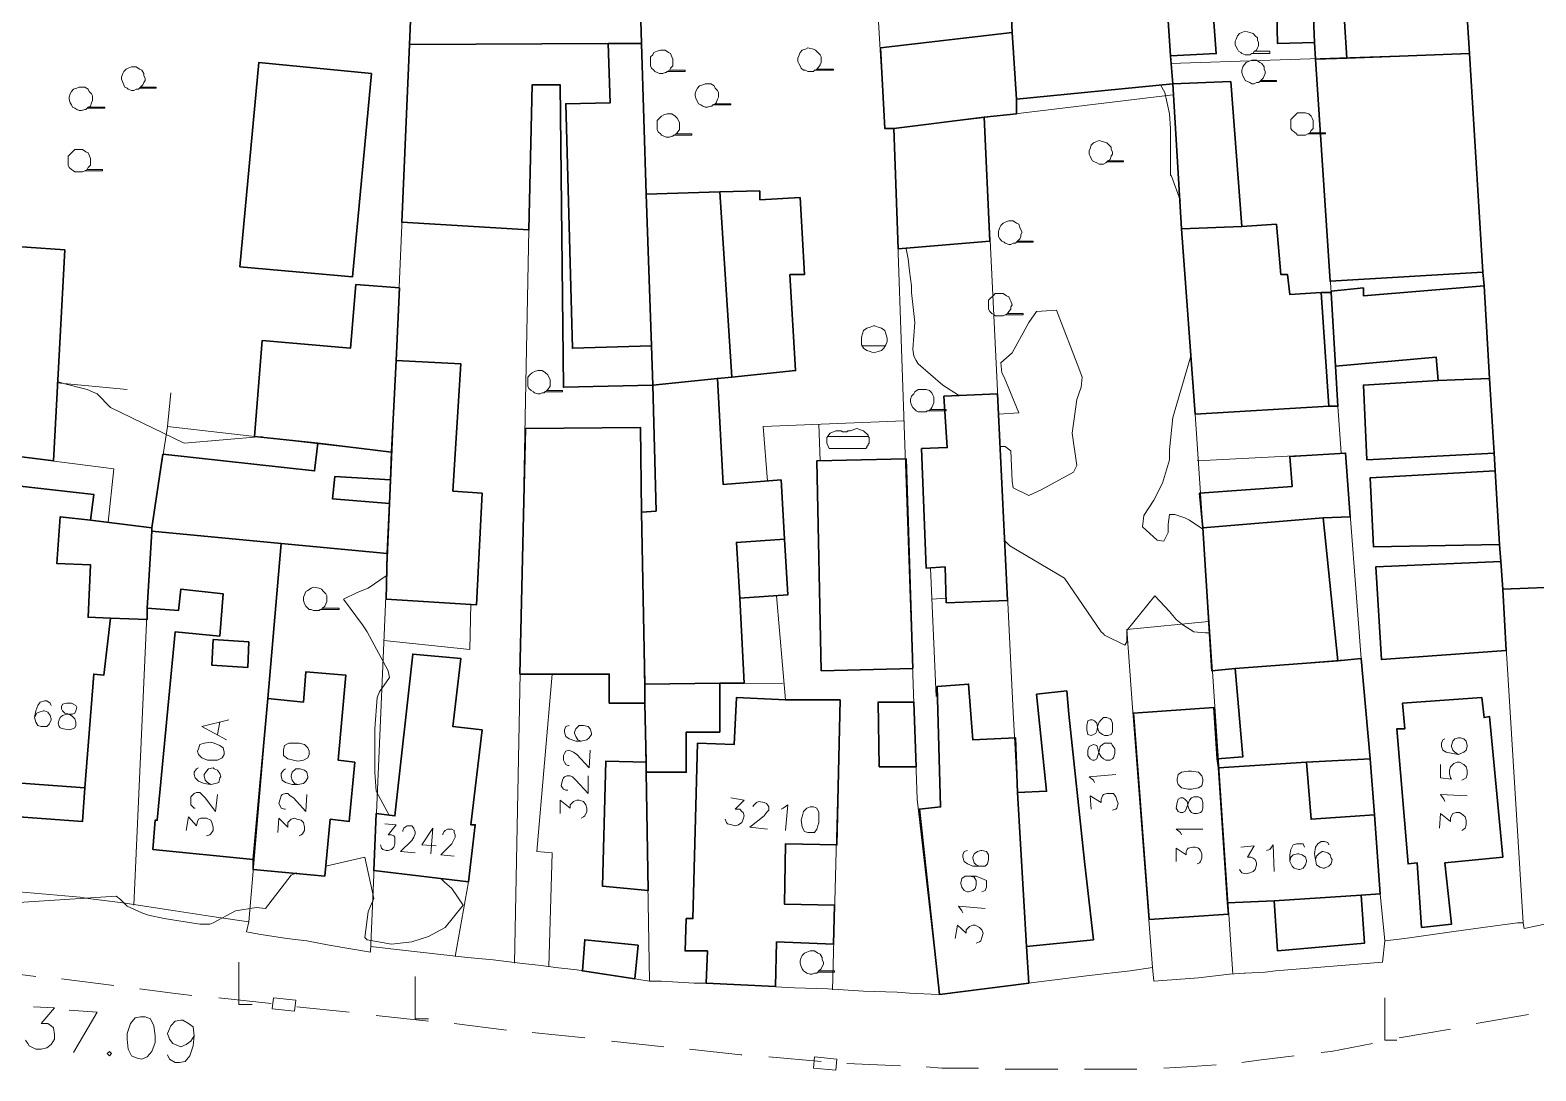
# Model space of a CAD drawing. Extents: x -2391 to 32076, y -11492 to 5852.
# Drawn here: x 4837.1 to 4951.3, y -1526.2 to -1447.2 of the extents above; entities that cross this region are included whole.
import ezdxf

# ---------------------------------------------------------------- set-up
doc = ezdxf.new("R2010")
doc.units = 0
doc.header["$LTSCALE"] = 7
for name, color, linetype in [('ALVE-CT', 3, 'CONTINUOUS'), ('PDF2_A101 - EDIFICACAO', 7, 'CONTINUOUS'), ('PDF2_A103 - PROJECAO_1', 7, 'CONTINUOUS'), ('PDF2_A104 - PROJECAO_2', 7, 'CONTINUOUS'), ('PDF2_A118 - PISCINA', 7, 'CONTINUOUS'), ('PDF2_A121 - GALPAO', 7, 'CONTINUOUS'), ('PDF2_A122 - CASA_DE_MAQUINA', 7, 'CONTINUOUS'), ('PDF2_A123 - N DE PORTA', 7, 'CONTINUOUS'), ('PDF2_A124 - MURO', 7, 'CONTINUOUS'), ('PDF2_C301 - MEIO_FIO_2D', 7, 'CONTINUOUS'), ('PDF2_C317 - BOCA_LOBO', 7, 'CONTINUOUS'), ('PDF2_F602 - ARVORE_ISOLADA', 7, 'CONTINUOUS'), ('PDF2_I903 - POSTE', 7, 'CONTINUOUS'), ('PDF2_N1402 - CURVA_INTERMEDIARIA', 7, 'CONTINUOUS'), ('PDF2_N1403 - COTA_DE_APARELHO', 7, 'CONTINUOUS')]:
    doc.layers.add(name, color=color, linetype=linetype)

msp = doc.modelspace()

# ---------------------------------------------------------------- linework, layer by layer
at = {"layer": 'ALVE-CT'}
msp.add_circle((4550.796, -1271.53), 500, dxfattribs=at)
at = {"layer": 'PDF2_A101 - EDIFICACAO', "lineweight": 30}
for points in [[(4934.33, -1443.737), (4934.5, -1448.14), (4931.706, -1448.225), (4931.452, -1437.134), (4922.816, -1437.388), (4922.647, -1434.763), (4925.356, -1434.678), (4924.594, -1420.539), (4931.198, -1420.201), (4931.96, -1434.763), (4932.298, -1434.678), (4932.468, -1437.303), (4933.992, -1437.303)], [(4883.447, -1448.225), (4880.907, -1448.225), (4865.836, -1448.309), (4866.344, -1436.202), (4870.916, -1436.372), (4870.662, -1443.399), (4883.277, -1442.975)], [(4922.985, -1440.012), (4923.578, -1449.156), (4923.747, -1451.273), (4911.894, -1452.458), (4911.556, -1447.378), (4911.302, -1441.959), (4916.635, -1441.452), (4916.381, -1439.25), (4916.974, -1439.166), (4922.816, -1438.404)], [(4923.578, -1449.156), (4922.985, -1440.012), (4926.372, -1439.758), (4927.049, -1448.987)], [(4936.955, -1449.325), (4934.584, -1449.41), (4934.5, -1448.14), (4934.33, -1443.737), (4936.616, -1443.737)], [(4911.894, -1452.458), (4911.894, -1453.559), (4909.439, -1453.813), (4902.581, -1454.659), (4901.904, -1454.659), (4901.565, -1448.563), (4911.556, -1447.378)], [(4883.447, -1448.225), (4883.785, -1459.654), (4884.209, -1471.169), (4884.293, -1474.132), (4877.52, -1474.302), (4877.266, -1451.357), (4875.15, -1451.357), (4874.896, -1462.364), (4865.244, -1461.771), (4865.836, -1448.309), (4880.907, -1448.225)], [(4862.958, -1450.511), (4861.519, -1465.92), (4852.967, -1465.158), (4854.407, -1449.664)], [(4947.284, -1465.581), (4935.685, -1466.258), (4934.584, -1449.41), (4936.955, -1449.325), (4946.268, -1448.987)], [(4928.15, -1451.103), (4928.997, -1462.11), (4931.621, -1461.94), (4931.96, -1465.75), (4932.468, -1465.75), (4932.637, -1467.274), (4935.008, -1467.105), (4935.77, -1467.105), (4936.108, -1472.693), (4936.278, -1475.741), (4935.6, -1475.741), (4925.441, -1476.333), (4924.425, -1462.279), (4923.747, -1451.273)], [(4902.581, -1454.659), (4909.439, -1453.813), (4909.862, -1463.21), (4902.92, -1463.803)], [(4892.421, -1459.4), (4892.421, -1460.078), (4895.469, -1459.908), (4895.808, -1465.75), (4894.707, -1465.75), (4895.131, -1473.032), (4890.305, -1473.54), (4889.204, -1473.624), (4889.627, -1481.667), (4894.03, -1481.329), (4894.284, -1485.816), (4894.538, -1490.049), (4890.897, -1490.303), (4891.236, -1496.738), (4889.373, -1496.738), (4883.701, -1496.822), (4883.447, -1483.784), (4884.547, -1483.699), (4884.293, -1474.132), (4884.209, -1471.169), (4883.785, -1459.654), (4889.373, -1459.485)], [(4832.732, -1479.127), (4833.071, -1474.555), (4833.833, -1463.464), (4839.675, -1463.888), (4838.828, -1479.889)], [(4864.82, -1472.27), (4864.482, -1479.212), (4858.894, -1478.535), (4854.068, -1478.027), (4854.661, -1470.746), (4861.349, -1471.338), (4861.773, -1466.512), (4865.074, -1466.766)], [(4947.792, -1473.624), (4943.898, -1473.794), (4943.728, -1472.016), (4936.108, -1472.693), (4935.77, -1467.105), (4935.77, -1467.02), (4938.225, -1466.766), (4938.225, -1467.359), (4947.369, -1466.597)], [(4864.143, -1486.917), (4864.312, -1483.107), (4864.397, -1481.329), (4864.482, -1479.212), (4864.82, -1472.27), (4869.731, -1472.524), (4869.138, -1482.175), (4871.34, -1482.345), (4870.916, -1490.811), (4864.058, -1490.388)], [(4948.131, -1479.297), (4938.479, -1479.805), (4938.225, -1474.132), (4943.898, -1473.794), (4947.792, -1473.624)], [(4910.455, -1474.809), (4911.217, -1490.473), (4906.56, -1490.642), (4906.476, -1487.933), (4905.036, -1488.017), (4904.698, -1478.958), (4906.645, -1478.873), (4906.391, -1474.979)], [(4883.447, -1483.784), (4883.701, -1496.822), (4883.701, -1498.262), (4880.991, -1498.262), (4880.991, -1496.06), (4874.218, -1496.06), (4874.642, -1477.434), (4883.362, -1477.349)], [(4864.482, -1479.212), (4864.397, -1481.329), (4860.164, -1481.075), (4859.995, -1482.768), (4864.312, -1483.107), (4864.143, -1486.917), (4856.1, -1486.155), (4846.279, -1485.223), (4846.279, -1484.969), (4847.126, -1479.381), (4858.64, -1480.651), (4858.894, -1478.535)], [(4928.489, -1495.637), (4926.711, -1495.806), (4926.033, -1484.969), (4925.779, -1482.345), (4932.806, -1481.837), (4932.637, -1479.551), (4936.87, -1479.297), (4937.209, -1484.123), (4935.177, -1484.207), (4936.278, -1495.044)], [(4904.02, -1495.637), (4897.078, -1495.806), (4896.739, -1479.889), (4903.512, -1479.72)], [(4948.554, -1486.239), (4938.987, -1486.409), (4938.733, -1481.159), (4948.215, -1480.651)], [(4845.94, -1491.065), (4845.94, -1491.912), (4843.146, -1491.827), (4842.638, -1496.145), (4841.876, -1496.06), (4841.199, -1504.696), (4841.03, -1507.236), (4832.732, -1506.644), (4832.902, -1505.035), (4831.208, -1504.866), (4831.378, -1501.479), (4831.462, -1500.378), (4832.902, -1500.548), (4833.833, -1483.276), (4833.41, -1483.276), (4833.579, -1481.498), (4841.876, -1482.429), (4841.622, -1484.377), (4846.279, -1484.969), (4846.279, -1485.223)], [(4856.1, -1486.155), (4855.084, -1497.923), (4853.983, -1510.115), (4846.364, -1509.353), (4846.533, -1507.152), (4846.702, -1507.152), (4848.057, -1492.843), (4851.443, -1493.182), (4851.697, -1489.965), (4848.48, -1489.626), (4848.311, -1491.234), (4845.94, -1491.065), (4846.279, -1485.223)], [(4948.808, -1489.626), (4949.062, -1494.282), (4939.58, -1494.96), (4939.156, -1487.933), (4948.639, -1487.509)], [(4871.34, -1500.294), (4870.493, -1507.49), (4870.832, -1507.49), (4870.324, -1511.808), (4863.127, -1510.961), (4863.297, -1506.644), (4864.736, -1506.813), (4866.09, -1494.536), (4869.731, -1494.875), (4869.138, -1500.04)], [(4938.056, -1512.824), (4938.31, -1516.465), (4931.706, -1517.057), (4931.452, -1513.247), (4927.896, -1513.417), (4927.219, -1503.172), (4927.134, -1502.495), (4929.081, -1502.326), (4928.489, -1495.637), (4936.278, -1495.044), (4938.056, -1494.875), (4938.733, -1502.495), (4939.072, -1506.728), (4939.495, -1512.739)], [(4853.983, -1510.115), (4855.084, -1497.923), (4857.793, -1498.177), (4857.963, -1495.891), (4861.011, -1496.145), (4860.418, -1502.58), (4861.688, -1502.749), (4861.265, -1507.236), (4859.825, -1507.067), (4859.402, -1511.385), (4853.983, -1510.877)], [(4883.785, -1503.511), (4883.785, -1502.749), (4883.701, -1498.262), (4883.701, -1496.822), (4889.373, -1496.738), (4889.373, -1500.463), (4886.833, -1500.463), (4886.833, -1503.511)], [(4898.517, -1498.008), (4898.263, -1509.014), (4894.369, -1508.929), (4894.284, -1513.501), (4898.094, -1513.586), (4898.009, -1516.549), (4893.691, -1516.38), (4893.607, -1519.767), (4888.357, -1519.513), (4888.442, -1517.057), (4886.749, -1517.057), (4886.833, -1514.602), (4887.341, -1514.602), (4887.68, -1501.31), (4890.474, -1501.394), (4890.643, -1497.838), (4894.369, -1498.008)], [(4911.979, -1505.035), (4912.656, -1516.719), (4912.826, -1519.513), (4906.052, -1520.359), (4904.528, -1506.305), (4906.137, -1506.136), (4905.883, -1496.992), (4908.254, -1496.822), (4908.592, -1501.056), (4911.81, -1500.886)], [(4912.656, -1516.719), (4911.979, -1505.035), (4914.18, -1504.95), (4913.418, -1497.584), (4915.704, -1497.33), (4915.873, -1499.108), (4917.059, -1510.284), (4917.736, -1516.211)], [(4947.199, -1497.838), (4947.369, -1499.362), (4947.792, -1499.278), (4948.808, -1509.945), (4944.406, -1510.369), (4944.914, -1515.025), (4942.628, -1515.279), (4942.289, -1510.369), (4941.612, -1510.453), (4940.765, -1500.209), (4941.358, -1500.209), (4941.188, -1498.262)], [(4904.274, -1503.088), (4901.48, -1503.088), (4901.396, -1498.177), (4904.105, -1498.177)], [(4927.134, -1502.495), (4927.219, -1503.172), (4927.896, -1513.417), (4927.981, -1514.263), (4921.969, -1514.687), (4920.784, -1499.024), (4926.88, -1498.6)], [(4883.785, -1502.749), (4883.785, -1503.511), (4883.955, -1512.485), (4880.483, -1512.147), (4880.737, -1502.664)], [(4883.193, -1516.634), (4882.939, -1519.174), (4878.96, -1518.581), (4879.129, -1516.211)]]:
    msp.add_lwpolyline(points, close=True, dxfattribs=at)
at = {"layer": 'PDF2_A103 - PROJECAO_1', "lineweight": 30}
for points in [[(4883.785, -1459.654), (4884.209, -1471.169), (4878.198, -1471.338), (4877.69, -1452.797), (4881.076, -1452.712), (4880.907, -1448.225), (4883.447, -1448.225)], [(4890.305, -1473.54), (4889.204, -1473.624), (4884.293, -1474.132), (4884.209, -1471.169), (4883.785, -1459.654), (4889.373, -1459.485)], [(4935.008, -1467.105), (4935.6, -1475.741), (4925.441, -1476.333), (4924.425, -1462.279), (4928.997, -1462.11), (4931.621, -1461.94), (4931.96, -1465.75), (4932.468, -1465.75), (4932.637, -1467.274)], [(4841.622, -1484.377), (4846.279, -1484.969), (4846.279, -1485.223), (4845.94, -1491.065), (4845.94, -1491.912), (4843.146, -1491.827), (4841.453, -1491.742), (4841.622, -1487.763), (4839.082, -1487.679), (4839.336, -1484.123)], [(4936.278, -1495.044), (4928.489, -1495.637), (4926.711, -1495.806), (4926.033, -1484.969), (4935.177, -1484.207)], [(4890.897, -1490.303), (4890.643, -1486.07), (4894.284, -1485.816), (4894.538, -1490.049)], [(4841.199, -1504.696), (4841.03, -1507.236), (4832.732, -1506.644), (4832.902, -1505.035), (4831.208, -1504.866), (4831.378, -1501.479), (4833.494, -1501.648), (4833.24, -1504.104)], [(4931.452, -1513.247), (4927.896, -1513.417), (4927.219, -1503.172), (4933.907, -1502.749), (4938.733, -1502.495), (4939.072, -1506.728), (4939.495, -1512.739), (4938.056, -1512.824)]]:
    msp.add_lwpolyline(points, close=True, dxfattribs=at)
at = {"layer": 'PDF2_A104 - PROJECAO_2', "lineweight": 30}
msp.add_lwpolyline([(4939.072, -1506.728), (4934.246, -1507.067), (4933.907, -1502.749), (4938.733, -1502.495)], close=True, dxfattribs=at)
at = {"layer": 'PDF2_A118 - PISCINA', "lineweight": 9}
for points in [[(4901.057, -1469.645), (4900.803, -1469.73), (4900.549, -1469.814), (4900.295, -1469.984), (4900.21, -1470.238), (4900.126, -1470.492), (4900.126, -1470.746), (4900.126, -1471.084), (4900.295, -1471.338), (4900.549, -1471.508), (4900.803, -1471.592), (4901.057, -1471.677), (4901.396, -1471.592), (4901.65, -1471.508), (4901.819, -1471.338), (4901.988, -1471.084), (4902.073, -1470.83), (4902.073, -1470.576), (4901.988, -1470.238), (4901.904, -1469.984), (4901.65, -1469.814), (4901.396, -1469.73), (4901.142, -1469.645)], [(4897.67, -1478.958), (4897.501, -1478.535), (4897.501, -1478.111), (4897.755, -1477.773), (4898.178, -1477.603), (4898.602, -1477.603), (4898.686, -1477.688), (4898.771, -1477.688), (4898.94, -1477.688), (4899.025, -1477.688), (4899.11, -1477.603), (4899.194, -1477.603), (4899.279, -1477.603), (4899.787, -1477.434), (4900.295, -1477.603), (4900.634, -1477.942), (4900.634, -1478.027), (4900.718, -1478.111), (4900.718, -1478.196), (4900.718, -1478.365), (4900.718, -1478.45), (4900.718, -1478.535), (4900.634, -1478.619), (4900.634, -1478.704), (4900.549, -1478.789), (4900.549, -1478.873), (4900.464, -1478.958)]]:
    msp.add_lwpolyline(points, close=True, dxfattribs=at)
for points in [[(4900.21, -1471.169), (4901.904, -1471.169)], [(4897.586, -1478.027), (4900.634, -1478.027)]]:
    msp.add_lwpolyline(points, dxfattribs=at)
at = {"layer": 'PDF2_A121 - GALPAO', "lineweight": 30}
msp.add_lwpolyline([(4974.885, -1487.933), (4974.885, -1488.61), (4974.462, -1488.61), (4948.808, -1489.626), (4948.639, -1487.509), (4948.554, -1486.239), (4948.215, -1480.651), (4948.131, -1479.297), (4947.792, -1473.624), (4947.369, -1466.597), (4947.284, -1465.581), (4946.268, -1448.987), (4944.067, -1414.443), (4953.211, -1414.443), (4953.38, -1416.983), (4965.148, -1416.306), (4966.334, -1435.44), (4972.176, -1435.102)], close=True, dxfattribs=at)
at = {"layer": 'PDF2_A122 - CASA_DE_MAQUINA', "lineweight": 30}
msp.add_lwpolyline([(4853.645, -1493.605), (4853.56, -1495.552), (4850.851, -1495.383), (4850.935, -1493.436)], close=True, dxfattribs=at)
at = {"layer": 'PDF2_A123 - N DE PORTA', "lineweight": 9}
for points in [[(4838.659, -1498.431), (4838.574, -1498.262), (4838.32, -1498.092), (4838.151, -1498.092), (4837.812, -1498.177), (4837.643, -1498.431), (4837.474, -1498.854), (4837.389, -1499.362), (4837.474, -1499.701), (4837.643, -1499.955), (4837.897, -1500.04), (4837.982, -1500.04), (4838.32, -1500.04), (4838.49, -1499.87), (4838.659, -1499.532), (4838.659, -1499.447), (4838.574, -1499.193), (4838.405, -1498.939), (4838.151, -1498.854), (4838.066, -1498.854), (4837.728, -1498.939), (4837.558, -1499.024), (4837.389, -1499.362)], [(4851.951, -1501.056), (4850.089, -1500.04), (4852.121, -1499.532)], [(4851.274, -1500.632), (4851.443, -1499.701)], [(4877.944, -1499.955), (4877.69, -1500.04), (4877.605, -1500.294), (4877.605, -1500.463), (4877.69, -1500.802), (4877.944, -1500.971), (4878.452, -1501.14), (4878.875, -1501.14), (4879.298, -1501.056), (4879.468, -1500.886), (4879.637, -1500.632), (4879.637, -1500.548), (4879.552, -1500.209), (4879.383, -1500.04), (4879.044, -1499.955), (4878.96, -1499.955), (4878.706, -1499.955), (4878.452, -1500.209), (4878.367, -1500.463), (4878.367, -1500.548), (4878.452, -1500.802), (4878.621, -1501.056), (4878.875, -1501.14)], [(4944.406, -1500.971), (4944.236, -1501.056), (4944.152, -1501.31), (4944.152, -1501.564), (4944.236, -1501.818), (4944.49, -1501.987), (4944.998, -1502.072), (4945.422, -1502.156), (4945.845, -1501.987), (4946.014, -1501.818), (4946.099, -1501.564), (4946.099, -1501.479), (4946.014, -1501.14), (4945.845, -1500.971), (4945.591, -1500.886), (4945.422, -1500.886), (4945.168, -1500.971), (4944.998, -1501.14), (4944.914, -1501.479), (4944.914, -1501.564), (4944.998, -1501.818), (4945.168, -1501.987), (4945.422, -1502.156)], [(4877.944, -1503.003), (4877.859, -1503.003), (4877.69, -1502.918), (4877.605, -1502.749), (4877.52, -1502.58), (4877.52, -1502.241), (4877.605, -1502.072), (4877.69, -1501.902), (4877.944, -1501.818), (4878.113, -1501.902), (4878.282, -1501.987), (4878.536, -1502.156), (4879.468, -1503.172), (4879.552, -1501.818)], [(4849.835, -1503.172), (4849.665, -1503.257), (4849.496, -1503.511), (4849.496, -1503.68), (4849.581, -1503.934), (4849.835, -1504.188), (4850.258, -1504.358), (4850.766, -1504.442), (4851.105, -1504.358), (4851.359, -1504.273), (4851.443, -1503.934), (4851.528, -1503.85), (4851.443, -1503.596), (4851.274, -1503.342), (4851.02, -1503.257), (4850.935, -1503.172), (4850.597, -1503.257), (4850.427, -1503.426), (4850.258, -1503.68), (4850.258, -1503.765), (4850.343, -1504.104), (4850.512, -1504.273), (4850.766, -1504.442)], [(4856.439, -1503.257), (4856.269, -1503.342), (4856.1, -1503.596), (4856.1, -1503.765), (4856.185, -1504.104), (4856.439, -1504.273), (4856.947, -1504.442), (4857.37, -1504.442), (4857.793, -1504.358), (4857.963, -1504.188), (4858.132, -1503.934), (4858.132, -1503.85), (4858.047, -1503.511), (4857.878, -1503.342), (4857.539, -1503.257), (4857.455, -1503.257), (4857.201, -1503.257), (4856.947, -1503.511), (4856.862, -1503.765), (4856.862, -1503.85), (4856.947, -1504.104), (4857.116, -1504.358), (4857.37, -1504.442)], [(4944.067, -1502.918), (4944.067, -1503.934), (4944.914, -1504.019), (4944.829, -1503.934), (4944.744, -1503.596), (4944.744, -1503.342), (4944.829, -1503.088), (4945.083, -1502.834), (4945.337, -1502.749), (4945.506, -1502.749), (4945.845, -1502.918), (4946.014, -1503.088), (4946.099, -1503.342), (4946.099, -1503.68), (4946.014, -1503.934), (4945.845, -1504.019), (4945.676, -1504.104)], [(4877.859, -1504.866), (4877.69, -1504.866), (4877.52, -1504.781), (4877.436, -1504.696), (4877.351, -1504.527), (4877.436, -1504.104), (4877.52, -1503.934), (4877.605, -1503.85), (4877.774, -1503.765), (4878.028, -1503.765), (4878.198, -1503.85), (4878.452, -1504.104), (4879.383, -1505.12), (4879.383, -1503.765)], [(4917.821, -1504.273), (4917.736, -1504.104), (4917.397, -1503.85), (4919.429, -1503.68)], [(4849.581, -1506.22), (4849.496, -1506.22), (4849.327, -1506.051), (4849.242, -1505.966), (4849.242, -1505.712), (4849.242, -1505.374), (4849.411, -1505.204), (4849.496, -1505.12), (4849.665, -1505.035), (4849.919, -1505.035), (4850.089, -1505.204), (4850.343, -1505.458), (4851.105, -1506.474), (4851.274, -1505.204)], [(4856.439, -1506.305), (4856.354, -1506.305), (4856.1, -1506.22), (4856.015, -1506.051), (4855.931, -1505.882), (4856.015, -1505.543), (4856.1, -1505.289), (4856.185, -1505.204), (4856.439, -1505.12), (4856.608, -1505.12), (4856.777, -1505.289), (4857.031, -1505.458), (4857.963, -1506.474), (4858.047, -1505.204)], [(4877.266, -1506.644), (4877.266, -1505.628), (4878.028, -1506.22), (4878.028, -1505.966), (4878.198, -1505.797), (4878.282, -1505.712), (4878.536, -1505.628), (4878.706, -1505.628), (4879.044, -1505.712), (4879.214, -1505.966), (4879.298, -1506.22), (4879.298, -1506.474), (4879.129, -1506.813), (4879.044, -1506.898), (4878.875, -1506.982)], [(4890.22, -1505.458), (4891.236, -1505.628), (4890.559, -1506.305), (4890.897, -1506.305), (4891.067, -1506.474), (4891.151, -1506.559), (4891.236, -1506.813), (4891.151, -1507.067), (4891.067, -1507.321), (4890.813, -1507.49), (4890.559, -1507.575), (4890.305, -1507.49), (4889.966, -1507.406), (4889.881, -1507.321), (4889.797, -1507.067)], [(4891.913, -1506.136), (4891.913, -1506.051), (4892.083, -1505.882), (4892.167, -1505.797), (4892.337, -1505.712), (4892.76, -1505.797), (4892.929, -1505.882), (4893.014, -1505.966), (4893.099, -1506.136), (4893.099, -1506.39), (4892.929, -1506.559), (4892.76, -1506.813), (4891.659, -1507.659), (4893.014, -1507.829)], [(4917.567, -1506.305), (4917.482, -1505.289), (4918.329, -1505.797), (4918.329, -1505.543), (4918.413, -1505.289), (4918.498, -1505.204), (4918.752, -1505.12), (4918.921, -1505.12), (4919.26, -1505.12), (4919.429, -1505.374), (4919.514, -1505.628), (4919.599, -1505.882), (4919.514, -1506.22), (4919.429, -1506.305), (4919.175, -1506.39)], [(4944.406, -1505.712), (4944.321, -1505.543), (4944.067, -1505.204), (4946.099, -1505.289)], [(4848.903, -1507.913), (4849.073, -1506.898), (4849.665, -1507.575), (4849.75, -1507.236), (4849.835, -1507.067), (4850.004, -1506.982), (4850.258, -1506.982), (4850.427, -1506.982), (4850.766, -1507.152), (4850.851, -1507.321), (4850.935, -1507.659), (4850.935, -1507.913), (4850.766, -1508.167), (4850.681, -1508.252), (4850.427, -1508.337)], [(4855.846, -1508.083), (4855.931, -1506.982), (4856.608, -1507.659), (4856.608, -1507.321), (4856.777, -1507.152), (4856.862, -1507.067), (4857.116, -1506.982), (4857.285, -1507.067), (4857.624, -1507.152), (4857.793, -1507.321), (4857.878, -1507.659), (4857.878, -1507.913), (4857.709, -1508.167), (4857.624, -1508.252), (4857.455, -1508.337)], [(4894.03, -1506.305), (4894.199, -1506.22), (4894.538, -1505.966), (4894.369, -1507.913)], [(4943.982, -1507.744), (4944.067, -1506.644), (4944.829, -1507.236), (4944.829, -1506.982), (4944.914, -1506.813), (4944.998, -1506.644), (4945.252, -1506.559), (4945.506, -1506.559), (4945.76, -1506.728), (4945.93, -1506.898), (4946.014, -1507.152), (4946.014, -1507.49), (4945.93, -1507.744), (4945.845, -1507.829), (4945.676, -1507.913)], [(4863.974, -1507.406), (4864.82, -1507.49), (4864.228, -1508.252), (4864.482, -1508.252), (4864.651, -1508.337), (4864.736, -1508.421), (4864.736, -1508.76), (4864.736, -1508.929), (4864.651, -1509.183), (4864.482, -1509.353), (4864.228, -1509.437), (4864.058, -1509.437), (4863.804, -1509.353), (4863.72, -1509.268), (4863.635, -1509.014)], [(4865.328, -1507.998), (4865.328, -1507.913), (4865.413, -1507.744), (4865.498, -1507.659), (4865.667, -1507.575), (4866.006, -1507.575), (4866.175, -1507.744), (4866.175, -1507.829), (4866.26, -1507.998), (4866.26, -1508.167), (4866.175, -1508.421), (4866.006, -1508.675), (4865.159, -1509.522), (4866.26, -1509.607)], [(4867.445, -1509.691), (4867.614, -1507.744), (4866.768, -1509.014), (4867.868, -1509.099)], [(4868.376, -1508.252), (4868.376, -1508.167), (4868.461, -1507.998), (4868.546, -1507.913), (4868.715, -1507.829), (4869.054, -1507.829), (4869.223, -1507.913), (4869.223, -1508.083), (4869.308, -1508.252), (4869.308, -1508.421), (4869.223, -1508.591), (4869.054, -1508.929), (4868.207, -1509.776), (4869.223, -1509.861)], [(4924.425, -1508.252), (4924.34, -1508.083), (4924.001, -1507.829), (4926.033, -1507.829)], [(4924.001, -1510.284), (4924.001, -1509.268), (4924.763, -1509.776), (4924.763, -1509.522), (4924.848, -1509.353), (4924.933, -1509.268), (4925.271, -1509.183), (4925.441, -1509.183), (4925.695, -1509.268), (4925.864, -1509.437), (4925.949, -1509.691), (4925.949, -1510.03), (4925.864, -1510.284), (4925.779, -1510.369), (4925.61, -1510.453)], [(4928.912, -1509.183), (4929.928, -1509.099), (4929.42, -1509.945), (4929.674, -1509.945), (4929.843, -1510.03), (4930.012, -1510.115), (4930.097, -1510.369), (4930.097, -1510.538), (4930.012, -1510.877), (4929.843, -1511.046), (4929.589, -1511.131), (4929.335, -1511.215), (4928.997, -1511.131), (4928.912, -1511.046), (4928.827, -1510.877)], [(4930.859, -1509.437), (4931.113, -1509.353), (4931.367, -1509.014), (4931.452, -1511.046)], [(4933.738, -1509.183), (4933.653, -1508.929), (4933.314, -1508.929), (4933.145, -1508.929), (4932.891, -1509.014), (4932.722, -1509.353), (4932.637, -1509.776), (4932.637, -1510.284), (4932.806, -1510.623), (4932.976, -1510.792), (4933.314, -1510.877), (4933.399, -1510.877), (4933.653, -1510.792), (4933.822, -1510.538), (4933.907, -1510.284), (4933.907, -1510.199), (4933.822, -1509.945), (4933.568, -1509.776), (4933.314, -1509.691), (4933.23, -1509.691), (4932.891, -1509.776), (4932.722, -1509.945), (4932.637, -1510.284)], [(4935.6, -1509.014), (4935.516, -1508.845), (4935.262, -1508.76), (4935.008, -1508.76), (4934.754, -1508.929), (4934.584, -1509.183), (4934.5, -1509.691), (4934.584, -1510.115), (4934.669, -1510.538), (4934.923, -1510.707), (4935.177, -1510.792), (4935.262, -1510.792), (4935.6, -1510.623), (4935.77, -1510.453), (4935.854, -1510.115), (4935.77, -1510.03), (4935.685, -1509.776), (4935.516, -1509.607), (4935.177, -1509.522), (4935.092, -1509.522), (4934.838, -1509.691), (4934.669, -1509.861), (4934.584, -1510.115)], [(4908.169, -1509.437), (4907.915, -1509.522), (4907.83, -1509.776), (4907.83, -1509.945), (4907.915, -1510.284), (4908.169, -1510.453), (4908.592, -1510.623), (4909.1, -1510.623), (4909.524, -1510.623), (4909.693, -1510.453), (4909.778, -1510.115), (4909.778, -1510.03), (4909.778, -1509.776), (4909.608, -1509.522), (4909.27, -1509.437), (4909.185, -1509.437), (4908.931, -1509.522), (4908.677, -1509.691), (4908.592, -1509.945), (4908.592, -1510.03), (4908.677, -1510.369), (4908.846, -1510.538), (4909.1, -1510.623)], [(4908.338, -1511.385), (4908.677, -1511.469), (4908.846, -1511.723), (4908.846, -1511.977), (4908.846, -1512.062), (4908.762, -1512.316), (4908.592, -1512.485), (4908.254, -1512.57), (4908.169, -1512.57), (4907.915, -1512.485), (4907.746, -1512.231), (4907.661, -1511.977), (4907.661, -1511.893), (4907.746, -1511.554), (4908, -1511.385), (4908.338, -1511.385), (4908.846, -1511.385), (4909.27, -1511.554), (4909.608, -1511.723), (4909.608, -1512.062), (4909.608, -1512.231), (4909.524, -1512.485), (4909.27, -1512.57)], [(4907.83, -1514.179), (4907.746, -1514.009), (4907.492, -1513.671), (4909.524, -1513.84)], [(4907.238, -1516.126), (4907.407, -1515.11), (4908.084, -1515.703), (4908.084, -1515.449), (4908.254, -1515.279), (4908.338, -1515.195), (4908.592, -1515.11), (4908.762, -1515.11), (4909.1, -1515.279), (4909.27, -1515.449), (4909.354, -1515.703), (4909.27, -1516.041), (4909.185, -1516.295), (4909.1, -1516.38), (4908.846, -1516.465)]]:
    msp.add_lwpolyline(points, dxfattribs=at)
for points in [[(4839.844, -1498.262), (4839.506, -1498.346), (4839.421, -1498.516), (4839.421, -1498.685), (4839.506, -1498.854), (4839.675, -1499.024), (4840.014, -1499.108), (4840.268, -1499.278), (4840.437, -1499.447), (4840.522, -1499.701), (4840.522, -1499.955), (4840.437, -1500.124), (4840.268, -1500.209), (4840.014, -1500.294), (4839.59, -1500.209), (4839.336, -1500.124), (4839.252, -1500.04), (4839.167, -1499.786), (4839.252, -1499.532), (4839.336, -1499.362), (4839.506, -1499.193), (4839.844, -1499.108), (4840.268, -1499.108), (4840.437, -1499.024), (4840.522, -1498.854), (4840.606, -1498.6), (4840.522, -1498.431), (4840.183, -1498.262)], [(4917.228, -1500.294), (4917.313, -1500.632), (4917.567, -1500.717), (4917.736, -1500.632), (4917.905, -1500.548), (4917.99, -1500.378), (4918.075, -1499.955), (4918.159, -1499.701), (4918.329, -1499.532), (4918.498, -1499.362), (4918.752, -1499.362), (4919.006, -1499.447), (4919.091, -1499.532), (4919.175, -1499.786), (4919.175, -1500.209), (4919.175, -1500.463), (4919.091, -1500.632), (4918.837, -1500.717), (4918.583, -1500.717), (4918.413, -1500.632), (4918.159, -1500.463), (4918.075, -1500.209), (4917.99, -1499.786), (4917.821, -1499.616), (4917.651, -1499.532), (4917.482, -1499.532), (4917.313, -1499.616), (4917.228, -1499.955)], [(4849.75, -1501.902), (4849.835, -1502.156), (4850.089, -1502.41), (4850.512, -1502.58), (4850.851, -1502.58), (4851.274, -1502.58), (4851.613, -1502.41), (4851.782, -1502.156), (4851.782, -1501.987), (4851.697, -1501.648), (4851.443, -1501.479), (4851.02, -1501.31), (4850.766, -1501.225), (4850.258, -1501.31), (4849.919, -1501.394), (4849.835, -1501.733)], [(4856.269, -1501.987), (4856.269, -1502.241), (4856.608, -1502.495), (4857.031, -1502.58), (4857.37, -1502.664), (4857.793, -1502.58), (4858.132, -1502.41), (4858.217, -1502.156), (4858.217, -1501.902), (4858.132, -1501.648), (4857.878, -1501.394), (4857.455, -1501.31), (4857.116, -1501.31), (4856.693, -1501.31), (4856.354, -1501.479), (4856.269, -1501.818)], [(4917.313, -1502.241), (4917.482, -1502.495), (4917.651, -1502.58), (4917.821, -1502.58), (4917.99, -1502.495), (4918.075, -1502.241), (4918.159, -1501.902), (4918.244, -1501.564), (4918.413, -1501.394), (4918.583, -1501.31), (4918.921, -1501.31), (4919.091, -1501.31), (4919.175, -1501.479), (4919.345, -1501.733), (4919.345, -1502.072), (4919.26, -1502.41), (4919.175, -1502.495), (4919.006, -1502.58), (4918.667, -1502.58), (4918.498, -1502.495), (4918.329, -1502.326), (4918.159, -1502.072), (4918.075, -1501.733), (4917.99, -1501.479), (4917.736, -1501.394), (4917.567, -1501.479), (4917.397, -1501.564), (4917.313, -1501.818)], [(4924.086, -1504.188), (4924.171, -1504.442), (4924.425, -1504.696), (4924.933, -1504.781), (4925.187, -1504.781), (4925.695, -1504.696), (4925.949, -1504.527), (4926.033, -1504.188), (4926.033, -1504.019), (4925.949, -1503.765), (4925.695, -1503.511), (4925.187, -1503.426), (4924.933, -1503.426), (4924.425, -1503.511), (4924.171, -1503.68), (4924.086, -1504.019)], [(4924.001, -1506.22), (4924.171, -1506.474), (4924.34, -1506.559), (4924.509, -1506.559), (4924.679, -1506.474), (4924.763, -1506.305), (4924.933, -1505.882), (4925.017, -1505.628), (4925.187, -1505.458), (4925.356, -1505.374), (4925.695, -1505.374), (4925.864, -1505.458), (4925.949, -1505.543), (4926.033, -1505.797), (4926.033, -1506.22), (4925.949, -1506.474), (4925.864, -1506.559), (4925.61, -1506.644), (4925.356, -1506.644), (4925.187, -1506.559), (4925.017, -1506.39), (4924.933, -1506.136), (4924.848, -1505.712), (4924.679, -1505.543), (4924.509, -1505.458), (4924.34, -1505.458), (4924.171, -1505.543), (4924.086, -1505.797)], [(4896.231, -1506.136), (4895.977, -1506.22), (4895.723, -1506.474), (4895.639, -1506.898), (4895.554, -1507.152), (4895.639, -1507.659), (4895.808, -1507.998), (4896.062, -1508.083), (4896.231, -1508.083), (4896.57, -1508.083), (4896.739, -1507.829), (4896.908, -1507.321), (4896.908, -1507.067), (4896.908, -1506.559), (4896.739, -1506.22), (4896.485, -1506.136)]]:
    msp.add_lwpolyline(points, close=True, dxfattribs=at)
at = {"layer": 'PDF2_A124 - MURO', "lineweight": 9}
for points in [[(4950.332, -1514.941), (4946.268, -1448.987), (4944.067, -1414.443)], [(4853.645, -1514.856), (4853.475, -1515.618), (4854.407, -1515.787), (4856.523, -1516.126), (4858.047, -1516.295), (4859.741, -1516.634), (4862.873, -1517.142), (4867.276, -1415.036)], [(4862.873, -1516.719), (4863.551, -1516.803), (4865.074, -1516.973), (4870.239, -1517.565), (4872.186, -1517.735), (4874.218, -1517.989), (4875.827, -1518.158), (4876.928, -1518.327), (4878.536, -1518.497), (4884.039, -1519.343), (4883.447, -1483.784), (4884.547, -1483.699), (4884.293, -1474.132), (4884.209, -1471.169), (4883.785, -1459.654), (4883.447, -1448.225), (4882.346, -1415.205)], [(4906.052, -1520.359), (4904.359, -1505.543), (4902.581, -1454.659), (4901.904, -1454.659), (4899.533, -1414.613)], [(4909.693, -1414.613), (4911.556, -1447.378), (4911.894, -1452.458), (4911.894, -1453.559)], [(4928.319, -1518.835), (4926.033, -1484.969), (4925.441, -1476.333), (4924.425, -1462.279), (4923.747, -1451.273), (4923.578, -1449.156), (4922.985, -1440.012), (4922.816, -1438.404), (4922.393, -1431.546), (4922.223, -1428.413), (4921.461, -1417.153), (4921.207, -1414.528)], [(4936.532, -1479.297), (4936.278, -1475.741), (4935.77, -1467.105), (4934.584, -1449.41), (4932.891, -1414.528)], [(4865.836, -1448.309), (4880.907, -1448.225), (4883.447, -1448.225)], [(4946.268, -1448.987), (4923.578, -1449.749)], [(4902.581, -1454.659), (4923.747, -1452.119)], [(4912.826, -1519.513), (4912.656, -1516.719), (4911.979, -1505.035), (4911.64, -1498.939), (4909.439, -1453.813)], [(4873.795, -1517.989), (4874.896, -1462.364), (4865.244, -1461.771)], [(4839.082, -1473.963), (4844.416, -1474.471)], [(4847.718, -1474.725), (4847.464, -1477.265)], [(4846.279, -1485.223), (4846.279, -1484.969), (4847.464, -1477.265), (4864.482, -1479.212)], [(4897.924, -1520.021), (4898.517, -1498.008), (4894.369, -1498.008), (4893.691, -1490.134), (4894.538, -1490.049), (4894.03, -1481.329), (4893.014, -1481.413), (4892.675, -1477.265), (4903.343, -1476.841)], [(4896.908, -1477.095), (4896.993, -1479.889)], [(4832.732, -1479.127), (4843.4, -1480.482), (4842.977, -1484.546), (4846.279, -1484.969)], [(4939.834, -1516.295), (4939.495, -1512.739), (4939.072, -1506.728), (4938.733, -1502.495), (4938.056, -1494.875), (4936.87, -1479.297), (4925.61, -1479.889)], [(4844.924, -1513.586), (4845.94, -1491.065), (4846.279, -1485.223), (4864.143, -1486.917)], [(4836.204, -1512.57), (4840.86, -1512.993), (4841.453, -1513.078), (4844.078, -1513.417), (4848.057, -1514.009), (4850.681, -1514.433), (4851.359, -1514.517), (4853.645, -1514.856), (4856.1, -1486.155)], [(4905.375, -1488.017), (4905.798, -1497.754)], [(4948.808, -1489.626), (4974.462, -1488.61), (4975.901, -1509.945)], [(4870.493, -1490.727), (4870.408, -1494.198), (4863.889, -1493.52)], [(4905.46, -1490.388), (4906.56, -1490.303)], [(4926.457, -1492.081), (4920.276, -1492.674), (4920.699, -1498.6), (4922.223, -1518.327)], [(4926.711, -1495.806), (4928.489, -1495.637), (4938.056, -1494.875)], [(4876.674, -1496.06), (4875.488, -1509.522), (4876.674, -1509.607), (4876.42, -1518.243)], [(4894.199, -1496.738), (4883.701, -1496.822)], [(4884.039, -1519.343), (4884.717, -1519.343), (4884.971, -1519.343), (4887.426, -1519.513), (4888.273, -1519.513), (4895.046, -1519.851), (4897.586, -1519.936), (4900.295, -1520.105), (4902.835, -1520.19), (4903.766, -1520.275), (4905.968, -1520.359), (4917.397, -1518.92), (4920.53, -1518.581), (4922.223, -1518.327), (4922.308, -1519.343), (4925.695, -1519.089), (4928.065, -1518.835), (4929.166, -1518.751), (4929.251, -1518.751), (4930.774, -1518.666), (4931.536, -1518.581), (4939.664, -1517.904), (4939.834, -1516.295), (4941.358, -1516.126), (4943.136, -1515.872), (4944.914, -1515.618), (4947.284, -1515.279), (4949.909, -1514.941), (4950.332, -1514.941), (4950.417, -1515.364), (4975.308, -1510.115)], [(4870.324, -1511.808), (4869.308, -1517.481)]]:
    msp.add_lwpolyline(points, dxfattribs=at)
at = {"layer": 'PDF2_C301 - MEIO_FIO_2D', "lineweight": 9}
for points in [[(4837.474, -1519.005), (4833.494, -1518.497)], [(4843.4, -1519.682), (4839.421, -1519.174)], [(4849.327, -1520.444), (4847.887, -1520.275), (4845.348, -1519.936)], [(4855.338, -1521.037), (4851.359, -1520.613)], [(4861.265, -1521.714), (4857.285, -1521.291)], [(4867.276, -1522.391), (4863.297, -1521.968)], [(4873.202, -1523.069), (4869.223, -1522.561)], [(4944.829, -1522.984), (4940.934, -1523.661)], [(4950.755, -1521.883), (4946.776, -1522.561)], [(4879.129, -1523.661), (4875.15, -1523.238)], [(4885.14, -1524.338), (4881.161, -1523.915)], [(4938.902, -1524.084), (4935.77, -1524.677), (4935.008, -1524.762)], [(4891.067, -1524.931), (4890.982, -1524.931), (4887.087, -1524.508)], [(4897.078, -1525.439), (4893.099, -1525.1)], [(4932.976, -1525.016), (4930.266, -1525.354), (4928.997, -1525.524)], [(4903.089, -1525.778), (4899.025, -1525.608)], [(4909.016, -1525.947), (4906.222, -1525.947), (4905.036, -1525.862)], [(4915.027, -1526.032), (4913.841, -1526.032), (4911.048, -1526.032)], [(4921.038, -1526.032), (4919.345, -1526.032), (4917.059, -1526.032)], [(4927.049, -1525.693), (4924.848, -1525.862), (4923.07, -1525.947)]]:
    msp.add_lwpolyline(points, dxfattribs=at)
at = {"layer": 'PDF2_C317 - BOCA_LOBO', "lineweight": 9}
for points in [[(4855.423, -1521.46), (4857.116, -1521.629), (4857.201, -1520.783), (4855.507, -1520.613)], [(4896.485, -1525.947), (4898.178, -1526.116), (4898.263, -1525.27), (4896.57, -1525.1)]]:
    msp.add_lwpolyline(points, close=True, dxfattribs=at)
at = {"layer": 'PDF2_F602 - ARVORE_ISOLADA', "lineweight": 9}
for points in [[(4929.928, -1448.817), (4929.843, -1448.987), (4929.758, -1448.987), (4929.589, -1449.071), (4929.42, -1449.071), (4929.251, -1449.071), (4928.997, -1448.987), (4928.912, -1448.902), (4928.743, -1448.817), (4928.658, -1448.648), (4928.573, -1448.479), (4928.489, -1448.309), (4928.489, -1448.055), (4928.573, -1447.886), (4928.658, -1447.632), (4928.827, -1447.463), (4928.997, -1447.378), (4929.251, -1447.293), (4929.589, -1447.378), (4929.843, -1447.463), (4930.012, -1447.632), (4930.182, -1447.801), (4930.182, -1447.971), (4930.266, -1448.14), (4930.266, -1448.394), (4930.182, -1448.563), (4930.097, -1448.733), (4929.928, -1448.817), (4929.843, -1448.987), (4931.113, -1448.987), (4931.113, -1448.817)], [(4885.563, -1450.257), (4885.394, -1450.341), (4885.309, -1450.426), (4885.225, -1450.426), (4885.055, -1450.511), (4884.801, -1450.511), (4884.632, -1450.426), (4884.463, -1450.341), (4884.378, -1450.257), (4884.209, -1450.087), (4884.124, -1449.918), (4884.124, -1449.664), (4884.124, -1449.495), (4884.124, -1449.241), (4884.293, -1449.071), (4884.378, -1448.902), (4884.632, -1448.817), (4884.886, -1448.733), (4885.225, -1448.733), (4885.479, -1448.902), (4885.648, -1448.987), (4885.733, -1449.241), (4885.817, -1449.41), (4885.817, -1449.579), (4885.817, -1449.749), (4885.817, -1449.918), (4885.648, -1450.087), (4885.563, -1450.257), (4885.394, -1450.341), (4886.749, -1450.341), (4886.749, -1450.257)], [(4896.739, -1450.172), (4896.655, -1450.257), (4896.57, -1450.257), (4896.485, -1450.341), (4896.231, -1450.341), (4896.062, -1450.341), (4895.893, -1450.257), (4895.723, -1450.257), (4895.554, -1450.087), (4895.469, -1449.918), (4895.385, -1449.749), (4895.3, -1449.579), (4895.3, -1449.325), (4895.385, -1449.156), (4895.469, -1448.902), (4895.639, -1448.733), (4895.893, -1448.648), (4896.062, -1448.563), (4896.485, -1448.648), (4896.655, -1448.733), (4896.824, -1448.902), (4896.993, -1449.071), (4897.078, -1449.241), (4897.078, -1449.41), (4897.078, -1449.664), (4896.993, -1449.833), (4896.908, -1450.003), (4896.739, -1450.172), (4896.655, -1450.257), (4898.009, -1450.257), (4898.009, -1450.172)], [(4930.436, -1451.019), (4930.351, -1451.103), (4930.266, -1451.188), (4930.097, -1451.188), (4929.928, -1451.273), (4929.758, -1451.273), (4929.589, -1451.188), (4929.42, -1451.103), (4929.251, -1451.019), (4929.166, -1450.849), (4929.081, -1450.68), (4928.997, -1450.426), (4928.997, -1450.257), (4929.081, -1450.003), (4929.166, -1449.833), (4929.335, -1449.664), (4929.505, -1449.579), (4929.758, -1449.495), (4930.097, -1449.495), (4930.351, -1449.664), (4930.52, -1449.749), (4930.69, -1450.003), (4930.69, -1450.172), (4930.774, -1450.341), (4930.774, -1450.511), (4930.69, -1450.68), (4930.605, -1450.849), (4930.436, -1451.019), (4930.351, -1451.103), (4931.621, -1451.103), (4931.621, -1451.019)], [(4845.432, -1451.527), (4845.348, -1451.611), (4845.263, -1451.696), (4845.094, -1451.696), (4844.924, -1451.781), (4844.755, -1451.781), (4844.501, -1451.696), (4844.416, -1451.611), (4844.247, -1451.527), (4844.162, -1451.357), (4844.078, -1451.188), (4843.993, -1450.934), (4843.993, -1450.765), (4844.078, -1450.511), (4844.162, -1450.341), (4844.332, -1450.172), (4844.501, -1450.087), (4844.755, -1450.003), (4845.094, -1450.003), (4845.348, -1450.172), (4845.517, -1450.257), (4845.686, -1450.511), (4845.686, -1450.68), (4845.771, -1450.849), (4845.771, -1451.019), (4845.686, -1451.188), (4845.602, -1451.357), (4845.432, -1451.527), (4845.348, -1451.611), (4846.618, -1451.611), (4846.618, -1451.527)], [(4841.453, -1453.051), (4841.368, -1453.135), (4841.284, -1453.22), (4841.199, -1453.22), (4840.945, -1453.305), (4840.776, -1453.305), (4840.606, -1453.22), (4840.437, -1453.135), (4840.268, -1453.051), (4840.183, -1452.881), (4840.098, -1452.712), (4840.014, -1452.458), (4840.014, -1452.289), (4840.098, -1452.035), (4840.183, -1451.865), (4840.352, -1451.696), (4840.606, -1451.611), (4840.776, -1451.527), (4841.199, -1451.527), (4841.453, -1451.696), (4841.538, -1451.865), (4841.707, -1452.035), (4841.792, -1452.204), (4841.792, -1452.373), (4841.792, -1452.543), (4841.707, -1452.712), (4841.622, -1452.966), (4841.453, -1453.051), (4841.368, -1453.135), (4842.723, -1453.135), (4842.723, -1453.051)], [(4889.035, -1452.797), (4888.865, -1452.881), (4888.781, -1452.966), (4888.696, -1452.966), (4888.442, -1453.051), (4888.273, -1453.051), (4888.103, -1452.966), (4887.934, -1452.881), (4887.765, -1452.797), (4887.68, -1452.627), (4887.595, -1452.458), (4887.511, -1452.204), (4887.511, -1452.035), (4887.595, -1451.781), (4887.68, -1451.611), (4887.849, -1451.442), (4888.103, -1451.357), (4888.273, -1451.273), (4888.696, -1451.273), (4888.95, -1451.442), (4889.035, -1451.611), (4889.204, -1451.781), (4889.289, -1451.95), (4889.289, -1452.119), (4889.289, -1452.289), (4889.204, -1452.458), (4889.119, -1452.712), (4889.035, -1452.797), (4888.865, -1452.881), (4890.22, -1452.881), (4890.22, -1452.797)], [(4886.071, -1455.083), (4885.902, -1455.167), (4885.817, -1455.252), (4885.733, -1455.252), (4885.563, -1455.337), (4885.309, -1455.337), (4885.14, -1455.252), (4884.971, -1455.167), (4884.886, -1455.083), (4884.717, -1454.913), (4884.632, -1454.744), (4884.632, -1454.575), (4884.632, -1454.321), (4884.632, -1454.067), (4884.801, -1453.897), (4884.971, -1453.728), (4885.14, -1453.643), (4885.394, -1453.559), (4885.733, -1453.559), (4885.987, -1453.728), (4886.156, -1453.897), (4886.241, -1454.067), (4886.325, -1454.236), (4886.325, -1454.405), (4886.325, -1454.575), (4886.325, -1454.744), (4886.156, -1454.998), (4886.071, -1455.083), (4885.902, -1455.167), (4887.257, -1455.167), (4887.257, -1455.083)], [(4934.161, -1454.998), (4933.992, -1455.083), (4933.822, -1455.167), (4933.653, -1455.167), (4933.484, -1455.167), (4933.23, -1455.167), (4933.145, -1455.083), (4932.976, -1454.913), (4932.806, -1454.829), (4932.722, -1454.659), (4932.722, -1454.405), (4932.722, -1454.151), (4932.722, -1453.982), (4932.891, -1453.813), (4933.06, -1453.643), (4933.23, -1453.474), (4933.484, -1453.474), (4933.822, -1453.474), (4934.076, -1453.559), (4934.246, -1453.728), (4934.33, -1453.897), (4934.415, -1454.067), (4934.415, -1454.321), (4934.415, -1454.49), (4934.415, -1454.659), (4934.246, -1454.829), (4934.161, -1454.998), (4933.992, -1455.083), (4935.346, -1455.083), (4935.346, -1454.998)], [(4918.837, -1457.115), (4918.752, -1457.199), (4918.667, -1457.284), (4918.498, -1457.369), (4918.329, -1457.369), (4918.159, -1457.369), (4917.99, -1457.284), (4917.821, -1457.199), (4917.651, -1457.115), (4917.567, -1456.945), (4917.482, -1456.776), (4917.397, -1456.607), (4917.397, -1456.353), (4917.482, -1456.183), (4917.567, -1455.929), (4917.736, -1455.76), (4917.905, -1455.675), (4918.159, -1455.591), (4918.498, -1455.675), (4918.752, -1455.76), (4918.921, -1455.929), (4919.091, -1456.099), (4919.091, -1456.268), (4919.175, -1456.437), (4919.175, -1456.607), (4919.091, -1456.776), (4919.006, -1457.03), (4918.837, -1457.115), (4918.752, -1457.199), (4920.022, -1457.199), (4920.022, -1457.115)], [(4841.368, -1457.792), (4841.199, -1457.877), (4841.03, -1457.961), (4840.86, -1457.961), (4840.691, -1457.961), (4840.437, -1457.961), (4840.352, -1457.877), (4840.183, -1457.792), (4840.014, -1457.623), (4839.929, -1457.453), (4839.929, -1457.199), (4839.929, -1457.03), (4839.929, -1456.776), (4840.098, -1456.607), (4840.268, -1456.437), (4840.437, -1456.268), (4840.691, -1456.268), (4841.03, -1456.268), (4841.284, -1456.437), (4841.453, -1456.522), (4841.538, -1456.691), (4841.622, -1456.945), (4841.622, -1457.115), (4841.622, -1457.284), (4841.622, -1457.453), (4841.453, -1457.623), (4841.368, -1457.792), (4841.199, -1457.877), (4842.554, -1457.877), (4842.554, -1457.792)], [(4911.979, -1463.21), (4911.894, -1463.295), (4911.81, -1463.38), (4911.64, -1463.38), (4911.471, -1463.464), (4911.302, -1463.464), (4911.048, -1463.38), (4910.963, -1463.295), (4910.794, -1463.21), (4910.624, -1463.041), (4910.54, -1462.872), (4910.54, -1462.618), (4910.54, -1462.448), (4910.624, -1462.194), (4910.709, -1462.025), (4910.878, -1461.856), (4911.048, -1461.771), (4911.302, -1461.686), (4911.64, -1461.686), (4911.894, -1461.856), (4912.064, -1461.94), (4912.148, -1462.194), (4912.233, -1462.364), (4912.318, -1462.533), (4912.233, -1462.702), (4912.233, -1462.872), (4912.148, -1463.041), (4911.979, -1463.21), (4911.894, -1463.295), (4913.164, -1463.295), (4913.164, -1463.21)], [(4911.217, -1468.714), (4911.048, -1468.798), (4910.878, -1468.883), (4910.709, -1468.883), (4910.54, -1468.883), (4910.286, -1468.883), (4910.201, -1468.798), (4910.032, -1468.714), (4909.862, -1468.544), (4909.778, -1468.375), (4909.778, -1468.121), (4909.778, -1467.952), (4909.778, -1467.698), (4909.947, -1467.528), (4910.116, -1467.359), (4910.286, -1467.19), (4910.54, -1467.19), (4910.878, -1467.19), (4911.132, -1467.359), (4911.302, -1467.444), (4911.386, -1467.613), (4911.471, -1467.782), (4911.556, -1468.036), (4911.471, -1468.206), (4911.471, -1468.375), (4911.302, -1468.544), (4911.217, -1468.714), (4911.048, -1468.798), (4912.402, -1468.798), (4912.402, -1468.714)], [(4876.25, -1474.555), (4876.081, -1474.64), (4876.081, -1474.725), (4875.912, -1474.725), (4875.742, -1474.809), (4875.573, -1474.809), (4875.319, -1474.725), (4875.234, -1474.64), (4875.065, -1474.555), (4874.896, -1474.386), (4874.811, -1474.217), (4874.811, -1474.048), (4874.811, -1473.794), (4874.811, -1473.54), (4874.98, -1473.37), (4875.15, -1473.201), (4875.319, -1473.116), (4875.573, -1473.032), (4875.912, -1473.032), (4876.166, -1473.201), (4876.335, -1473.37), (4876.42, -1473.54), (4876.504, -1473.709), (4876.504, -1473.878), (4876.504, -1474.048), (4876.504, -1474.217), (4876.335, -1474.471), (4876.25, -1474.555), (4876.081, -1474.64), (4877.436, -1474.64), (4877.436, -1474.555)], [(4905.375, -1475.995), (4905.206, -1476.079), (4905.121, -1476.079), (4905.036, -1476.164), (4904.867, -1476.164), (4904.613, -1476.164), (4904.444, -1476.164), (4904.274, -1476.079), (4904.105, -1475.91), (4904.02, -1475.825), (4903.936, -1475.656), (4903.851, -1475.402), (4903.851, -1475.233), (4903.936, -1474.979), (4904.105, -1474.809), (4904.19, -1474.64), (4904.444, -1474.471), (4904.698, -1474.471), (4905.036, -1474.471), (4905.29, -1474.555), (4905.46, -1474.725), (4905.544, -1474.894), (4905.629, -1475.063), (4905.629, -1475.317), (4905.629, -1475.487), (4905.544, -1475.656), (4905.46, -1475.825), (4905.375, -1475.995), (4905.206, -1476.079), (4906.56, -1476.079), (4906.56, -1475.995)], [(4859.233, -1491.065), (4859.148, -1491.15), (4859.063, -1491.15), (4858.979, -1491.234), (4858.725, -1491.234), (4858.555, -1491.234), (4858.386, -1491.15), (4858.217, -1491.15), (4858.047, -1490.981), (4857.963, -1490.896), (4857.878, -1490.727), (4857.793, -1490.473), (4857.793, -1490.219), (4857.878, -1490.049), (4857.963, -1489.795), (4858.132, -1489.711), (4858.386, -1489.541), (4858.555, -1489.457), (4858.979, -1489.541), (4859.148, -1489.626), (4859.317, -1489.795), (4859.487, -1489.965), (4859.571, -1490.134), (4859.571, -1490.303), (4859.571, -1490.557), (4859.487, -1490.727), (4859.402, -1490.896), (4859.233, -1491.065), (4859.148, -1491.15), (4860.503, -1491.15), (4860.503, -1491.065)], [(4896.908, -1518.581), (4896.824, -1518.666), (4896.739, -1518.751), (4896.57, -1518.751), (4896.401, -1518.835), (4896.231, -1518.835), (4895.977, -1518.751), (4895.893, -1518.666), (4895.723, -1518.581), (4895.639, -1518.412), (4895.554, -1518.243), (4895.469, -1517.989), (4895.469, -1517.819), (4895.554, -1517.565), (4895.639, -1517.396), (4895.808, -1517.227), (4895.977, -1517.142), (4896.231, -1517.057), (4896.57, -1517.057), (4896.824, -1517.227), (4896.993, -1517.311), (4897.162, -1517.565), (4897.162, -1517.735), (4897.247, -1517.904), (4897.247, -1518.073), (4897.162, -1518.243), (4897.078, -1518.412), (4896.908, -1518.581), (4896.824, -1518.666), (4898.094, -1518.666), (4898.094, -1518.581)]]:
    msp.add_lwpolyline(points, close=True, dxfattribs=at)
at = {"layer": 'PDF2_I903 - POSTE', "lineweight": 9}
for points in [[(4853.899, -1521.121), (4852.883, -1521.121), (4852.883, -1517.904)], [(4867.276, -1522.222), (4866.26, -1522.222), (4866.26, -1519.005)], [(4940.765, -1523.831), (4939.834, -1523.831), (4939.834, -1520.613)]]:
    msp.add_lwpolyline(points, dxfattribs=at)
at = {"layer": 'PDF2_N1402 - CURVA_INTERMEDIARIA', "lineweight": 9}
for points in [[(4922.816, -1451.357), (4923.155, -1451.95), (4923.493, -1453.559), (4923.578, -1454.659), (4923.578, -1458.215), (4923.663, -1458.3), (4924.34, -1460.162)], [(4907.492, -1474.894), (4906.306, -1474.132), (4904.444, -1472.524), (4904.274, -1472.27), (4904.105, -1471.931), (4904.02, -1471.423), (4904.19, -1469.391), (4903.936, -1467.105), (4903.936, -1466.936), (4903.936, -1466.597), (4903.766, -1465.496), (4903.682, -1464.565), (4903.512, -1463.803), (4903.597, -1463.718)], [(4910.624, -1478.789), (4911.048, -1478.789), (4911.471, -1479.127), (4911.556, -1481.413), (4911.64, -1481.921), (4912.826, -1482.514), (4913.757, -1482.091), (4916.212, -1480.736), (4916.466, -1480.228), (4916.127, -1477.773), (4916.466, -1475.233), (4916.805, -1474.302), (4916.889, -1473.54), (4916.635, -1472.862), (4914.942, -1468.46), (4913.418, -1468.544), (4912.826, -1469.391), (4911.556, -1471.677), (4910.709, -1472.439), (4910.794, -1473.201), (4910.963, -1473.54), (4912.064, -1476.249), (4910.54, -1476.333)], [(4925.102, -1471.931), (4925.102, -1472.016), (4923.747, -1476.587), (4923.493, -1479.043), (4923.493, -1479.805), (4922.985, -1481.583), (4922.308, -1482.853), (4921.546, -1484.038), (4921.461, -1484.885), (4922.562, -1485.901), (4923.07, -1485.985), (4923.409, -1485.308), (4923.409, -1484.715), (4923.493, -1483.953), (4923.917, -1483.953), (4924.679, -1484.207), (4925.017, -1484.377), (4926.033, -1485.054)], [(4839.167, -1473.878), (4839.675, -1474.048), (4841.368, -1474.471), (4841.792, -1474.64), (4842.13, -1474.809), (4843.146, -1475.825), (4848.734, -1478.535), (4854.661, -1478.027)], [(4926.541, -1492.928), (4926.203, -1492.928), (4925.356, -1492.843), (4924.509, -1492.335), (4924.001, -1491.912), (4923.493, -1491.319), (4922.393, -1490.134), (4920.276, -1492.758), (4920.276, -1493.605), (4920.107, -1493.859), (4918.583, -1493.097), (4918.498, -1493.012), (4918.329, -1492.843), (4915.535, -1488.779), (4911.386, -1486.324), (4911.048, -1485.985)], [(4864.058, -1488.61), (4862.704, -1489.541), (4861.857, -1489.88), (4860.841, -1490.388), (4862.281, -1492.335), (4862.619, -1492.843), (4864.228, -1495.806), (4864.312, -1496.314), (4863.551, -1497.415), (4863.381, -1497.838), (4863.212, -1500.209), (4863.212, -1503.511), (4863.297, -1504.95), (4864.143, -1506.474), (4864.312, -1506.813)], [(4868.207, -1511.554), (4868.461, -1511.808), (4869.054, -1512.316), (4869.9, -1513.586), (4868.546, -1515.279), (4867.276, -1515.957), (4866.006, -1516.38), (4864.482, -1516.549), (4862.619, -1516.211), (4862.45, -1516.041), (4862.704, -1514.094), (4862.873, -1513.671), (4863.127, -1513.078), (4862.45, -1509.945), (4859.487, -1510.623)], [(4857.285, -1511.131), (4856.862, -1511.3), (4854.915, -1513.84), (4854.237, -1513.755), (4852.629, -1514.009), (4850.935, -1514.941), (4850.681, -1515.025), (4849.919, -1515.025), (4847.21, -1514.602), (4846.025, -1514.348), (4845.517, -1514.179), (4844.416, -1513.671), (4843.908, -1513.163), (4843.57, -1512.909), (4835.78, -1513.417)]]:
    msp.add_lwpolyline(points, dxfattribs=at)
at = {"layer": 'PDF2_N1403 - COTA_DE_APARELHO', "lineweight": 9}
for points in [[(4837.304, -1521.291), (4838.913, -1521.375), (4837.897, -1522.561), (4838.405, -1522.561), (4838.659, -1522.73), (4838.828, -1522.899), (4838.913, -1523.407), (4838.913, -1523.746), (4838.659, -1524.169), (4838.32, -1524.423), (4837.897, -1524.508), (4837.474, -1524.508), (4836.966, -1524.254), (4836.881, -1524.084), (4836.712, -1523.831)], [(4840.352, -1524.762), (4842.13, -1521.714), (4840.014, -1521.545)], [(4849.496, -1523.492), (4849.242, -1523.915), (4848.903, -1524.169), (4848.48, -1524.338), (4848.311, -1524.254), (4847.887, -1524.084), (4847.633, -1523.746), (4847.464, -1523.323), (4847.549, -1523.153), (4847.718, -1522.73), (4848.057, -1522.391), (4848.48, -1522.307), (4848.649, -1522.307), (4849.073, -1522.561), (4849.411, -1522.815), (4849.496, -1523.492), (4849.411, -1524.254), (4849.157, -1525.016), (4848.819, -1525.439), (4848.395, -1525.524), (4848.057, -1525.524), (4847.633, -1525.27), (4847.464, -1524.931)]]:
    msp.add_lwpolyline(points, dxfattribs=at)
for points in [[(4845.432, -1522.053), (4845.009, -1522.137), (4844.67, -1522.561), (4844.416, -1523.323), (4844.416, -1523.746), (4844.501, -1524.508), (4844.755, -1525.016), (4845.178, -1525.185), (4845.517, -1525.27), (4845.94, -1525.1), (4846.279, -1524.677), (4846.533, -1524), (4846.533, -1523.492), (4846.448, -1522.73), (4846.194, -1522.222), (4845.771, -1522.053)], [(4843.062, -1524.677), (4842.892, -1524.846), (4843.062, -1525.016), (4843.231, -1524.846)]]:
    msp.add_lwpolyline(points, close=True, dxfattribs=at)

doc.saveas('drawing.dxf')
